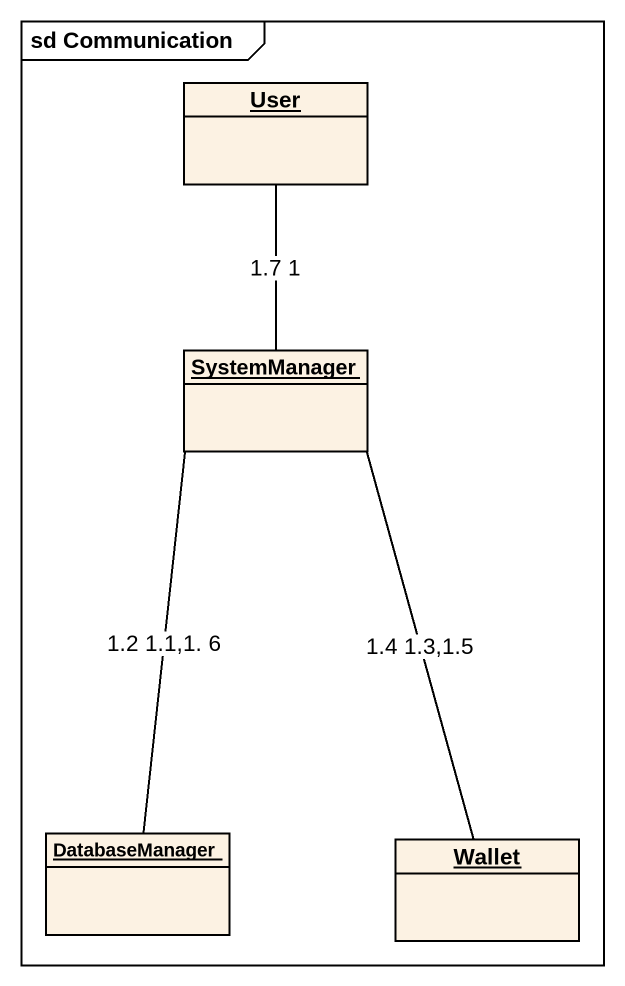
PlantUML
@startuml
mainframe sd Communication
hide circle
hide empty members
object User
object SystemManager
object DatabaseManager
object Wallet
User -- SystemManager : 1.7 1
SystemManager -- DatabaseManager : 1.2 1.1,1. 6
SystemManager -- Wallet : 1.4 1.3,1.5
@enduml
